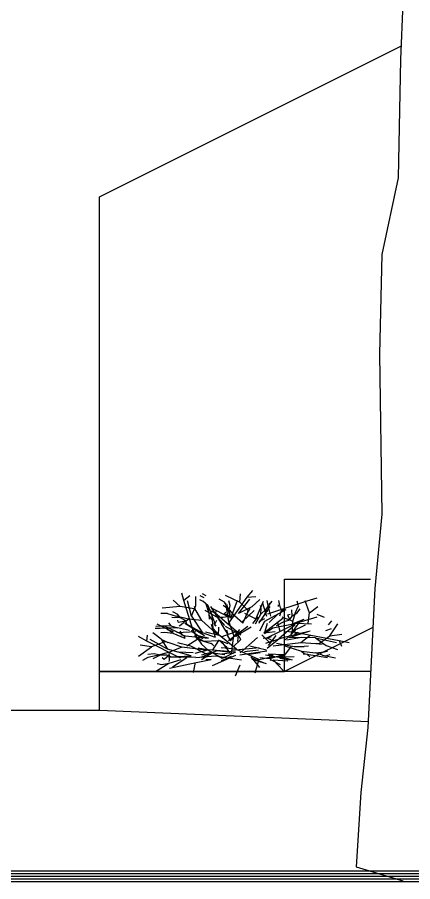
# Model space of a CAD drawing. Header units: millimetres. Extents: x 462666 to 1244237, y 2328025 to 3795663.
# Drawn here: x 1160762 to 1161511, y 2876770 to 2878408 of the extents above; entities that cross this region are included whole.
import ezdxf

# ---------------------------------------------------------------- set-up
doc = ezdxf.new("R2010")
doc.units = ezdxf.units.MM
for name, color, linetype in [('A_Plants', 114, 'Continuous'), ('arbre', 250, 'Continuous'), ('MUR-POH', 64, 'Continuous'), ('MUR_REZ', 3, 'Continuous'), ('PLO_LIN', 6, 'Continuous')]:
    doc.layers.add(name, color=color, linetype=linetype)

# ---------------------------------------------------------------- blocks, each defined once
blk = doc.blocks.new('arbre3')
at = {"layer": 'arbre', "color": 252}
blk.add_lwpolyline([(255.4622, 21.8068), (255.6473, 21.4703), (255.866, 21.1003), (256.0007, 20.8984), (256.1858, 20.562), (256.3204, 20.1582), (256.4214, 19.8723), (256.4719, 19.6536), (256.4719, 19.4013), (256.5055, 18.2742), (256.4719, 17.4499), (256.4551, 16.592), (256.3372, 16.0369), (256.3204, 15.3135), (256.3372, 14.1528), (256.2868, 13.6145), (256.2363, 12.6052), (256.1858, 12.1342), (256.1521, 11.5959), (256.4887, 11.495)], dxfattribs=at)
blk = doc.blocks.new('krik5')
at = {"layer": 'A_Plants', "color": 9}
for p, q in [((897153.5, 2750389.6), (897148.3, 2750408.5)), ((897153.5, 2750389.6), (897142.4, 2750393.4)), ((897172.3, 2750313.6), (897153.5, 2750389.6)), ((897163.5, 2750372.9), (897164.7, 2750395.2)), ((897163.5, 2750372.9), (897184.7, 2750389.3)), ((897127.3, 2750356.8), (897121.1, 2750380.6)), ((897125.7, 2750362.2), (897127.8, 2750371.4)), ((897145.2, 2750364.8), (897136.5, 2750385.4)), ((897160.8, 2750345), (897149.6, 2750384.7)), ((897150.4, 2750352.2), (897163.5, 2750372.9)), ((897174, 2750365.4), (897177, 2750376.9)), ((897184, 2750371.2), (897191.6, 2750378.2)), ((897130.9, 2750326.8), (897122.5, 2750366)), ((897127.3, 2750356.8), (897132.4, 2750343.6)), ((897132.4, 2750343.6), (897133.5, 2750360.5)), ((897133.5, 2750360.5), (897135.3, 2750367.2)), ((897160.8, 2750345), (897145.2, 2750364.8)), ((897150.6, 2750345.6), (897148, 2750357.4)), ((897205.9, 2750350.8), (897199.1, 2750363.8)), ((897137.2, 2750317.6), (897132.4, 2750343.6)), ((897150.4, 2750345.5), (897150.2, 2750352.2)), ((897153.7, 2750317), (897150.4, 2750345.5)), ((897160.8, 2750345), (897165, 2750295.5)), ((897191.3, 2750309.7), (897188.3, 2750339.3)), ((897191.3, 2750309.7), (897200.7, 2750350.6)), ((897208.8, 2750336.8), (897219.8, 2750353)), ((897231.8, 2750333.9), (897236.3, 2750353.2)), ((897130.9, 2750326.8), (897125.8, 2750332.7)), ((897132.8, 2750322), (897130.9, 2750326.8)), ((897132.2, 2750319.9), (897131.3, 2750328.8)), ((897137.2, 2750317.6), (897132.8, 2750322)), ((897145.9, 2750330.9), (897146.2, 2750323.2)), ((897147.4, 2750304.1), (897146.2, 2750323.2)), ((897153.7, 2750317), (897166.9, 2750335.3)), ((897165, 2750295.5), (897173.6, 2750332.3)), ((897166.1, 2750286.2), (897175, 2750336.2)), ((897176.3, 2750302.7), (897186.6, 2750327.8)), ((897195.9, 2750322.6), (897176.8, 2750277.7)), ((897189.6, 2750333), (897208.8, 2750336.8)), ((897189.9, 2750301.3), (897197.9, 2750325.8)), ((897208.8, 2750336.8), (897232.3, 2750330.1)), ((897211.8, 2750257.8), (897231.8, 2750333.9)), ((897149.4, 2750286.5), (897137.2, 2750317.6)), ((897150.9, 2750264.6), (897153.7, 2750317)), ((897160.4, 2750290.9), (897163.8, 2750318.6)), ((897160.9, 2750287.5), (897177.1, 2750308.5)), ((897187.1, 2750307.8), (897164.2, 2750276.7)), ((897170.4, 2750306.2), (897173.7, 2750312.4)), ((897193.1, 2750317.2), (897171.2, 2750299)), ((897172.3, 2750313.6), (897176.4, 2750289.6)), ((897175.6, 2750300.4), (897174.4, 2750305.9)), ((897189.9, 2750301.3), (897188.5, 2750308.7)), ((897194.4, 2750304.6), (897211.5, 2750310.5)), ((897205.5, 2750303.8), (897210.4, 2750313.3)), ((897210.4, 2750313.3), (897218, 2750319.4)), ((897211.5, 2750310.5), (897223.6, 2750316.7)), ((897223.6, 2750316.7), (897232.6, 2750315.1)), ((897124.6, 2750262.9), (897120.6, 2750290.3)), ((897121.4, 2750299.2), (897129.6, 2750275)), ((897126.5, 2750275.5), (897122.5, 2750293.6)), ((897127.8, 2750302.9), (897128.4, 2750275.3)), ((897148.4, 2750298.4), (897131.9, 2750284.4)), ((897155.7, 2750270.7), (897147.4, 2750304.1)), ((897176.3, 2750302.7), (897194.4, 2750304.6)), ((897185.1, 2750266.1), (897189.9, 2750301.3)), ((897188.7, 2750273.3), (897196.3, 2750289.2)), ((897194.4, 2750304.6), (897197.6, 2750299.3)), ((897195.3, 2750288), (897197.8, 2750296.8)), ((897207.4, 2750294.9), (897197.6, 2750299.3)), ((897197.6, 2750299.3), (897202.8, 2750286.8)), ((897205.5, 2750303.8), (897197.8, 2750296.8)), ((897217.3, 2750292.7), (897198.1, 2750250.6)), ((897205.5, 2750303.8), (897217, 2750303.6)), ((897208.1, 2750300.3), (897207.4, 2750294.9)), ((897215.9, 2750283.8), (897219.7, 2750291.2)), ((897124.6, 2750262.9), (897103.2, 2750280.7)), ((897113.9, 2750276.2), (897124.6, 2750258.2)), ((897125.7, 2750284.3), (897134.1, 2750248.6)), ((897127.4, 2750256.7), (897134, 2750285)), ((897129.6, 2750275), (897131.9, 2750284.4)), ((897132.5, 2750283), (897135.7, 2750254)), ((897146.9, 2750252.5), (897164.2, 2750276.7)), ((897156.5, 2750250.9), (897166.1, 2750286.2)), ((897176.8, 2750277.7), (897166.1, 2750252.4)), ((897176.5, 2750247.9), (897202.2, 2750285.8)), ((897176.9, 2750279.4), (897195.8, 2750275.1)), ((897195.5, 2750259.5), (897210.6, 2750277.7)), ((897202.8, 2750286.8), (897204.8, 2750284.4)), ((897215.9, 2750283.8), (897206.4, 2750279.6)), ((897222.1, 2750282.4), (897215.9, 2750283.8)), ((897222.1, 2750282.4), (897229.6, 2750281.1)), ((897224.6, 2750278.8), (897227.6, 2750279.3)), ((897229.6, 2750281.1), (897235.8, 2750280)), ((897123.6, 2750257.9), (897124.6, 2750258.2)), ((897134.3, 2750255.8), (897124.6, 2750258.2)), ((897130, 2750263.1), (897125.5, 2750233)), ((897130.3, 2750237.7), (897127.4, 2750256.7)), ((897135.5, 2750254.5), (897133.4, 2750263.6)), ((897169.9, 2750270.8), (897152.2, 2750255.1)), ((897155.6, 2750259.8), (897172.6, 2750244.2)), ((897165.8, 2750255), (897159.5, 2750265.8)), ((897166.2, 2750252.9), (897168.7, 2750262)), ((897175.4, 2750249.2), (897185.1, 2750266.1)), ((897175.4, 2750249.2), (897194.4, 2750256.3)), ((897176.5, 2750247.9), (897177.9, 2750270.1)), ((897200.1, 2750243.9), (897225.6, 2750262.9)), ((897207.4, 2750263.6), (897230.5, 2750259.3)), ((897211.7, 2750252.3), (897220.5, 2750256.6)), ((897216.1, 2750257.7), (897232.4, 2750262.7)), ((897220.2, 2750254.4), (897235.6, 2750267.5)), ((897230.5, 2750259.3), (897237.3, 2750258.1)), ((897117.2, 2750249.8), (897127.2, 2750222.8)), ((897119.6, 2750244), (897130.6, 2750222.2)), ((897137.3, 2750200.6), (897142.1, 2750251.5)), ((897143.5, 2750251.4), (897153, 2750220.3)), ((897165.8, 2750255), (897166.2, 2750252.9)), ((897166, 2750251.8), (897165.8, 2750246.1)), ((897166, 2750251.8), (897166.2, 2750252.9)), ((897198.1, 2750250.6), (897179.9, 2750239.9)), ((897194.7, 2750233.2), (897211.9, 2750244.7)), ((897195.1, 2750228.3), (897207.6, 2750239.5)), ((897195.5, 2750240.8), (897201.5, 2750243.5)), ((897197, 2750240.2), (897200.1, 2750243.9)), ((897200.1, 2750243.9), (897203.3, 2750252)), ((897201.9, 2750234.2), (897236.7, 2750251.3)), ((897207.3, 2750255.7), (897232.3, 2750249.7)), ((897220.2, 2750254.4), (897211.9, 2750244.7)), ((897211.9, 2750244.7), (897223.7, 2750246.3)), ((897223.7, 2750246.3), (897228.7, 2750245)), ((897227.1, 2750228.4), (897239.9, 2750244.3)), ((897124.6, 2750234.7), (897101.4, 2750226.6)), ((897132.4, 2750221.1), (897111.1, 2750236.2)), ((897126.8, 2750235.4), (897148.3, 2750194.7)), ((897137.7, 2750217.8), (897139.5, 2750239.3)), ((897141.5, 2750201.1), (897168.1, 2750236)), ((897144.3, 2750236.4), (897142.9, 2750209.5)), ((897147.2, 2750186.5), (897149.2, 2750237.7)), ((897188.5, 2750225), (897173, 2750194.1)), ((897219.6, 2750232.2), (897200.2, 2750209.4)), ((897202.9, 2750235.4), (897215.2, 2750214.7)), ((897227.1, 2750228.4), (897216, 2750202.7)), ((897216, 2750202.7), (897241.5, 2750225.7)), ((897216.2, 2750219.5), (897223.9, 2750225.4)), ((897245.6, 2750221.1), (897246.4, 2750237.4)), ((897245.6, 2750221.1), (897257.7, 2750232)), ((897190, 2750218.4), (897165.4, 2750180.7)), ((897196.2, 2750180.8), (897245.6, 2750221.1)), ((897197.1, 2750209.8), (897216.1, 2750219.8)), ((897197.1, 2750209.8), (897211.8, 2750194.7)), ((897216.1, 2750219.8), (897220.7, 2750221.4)), ((897237.2, 2750206.4), (897220.8, 2750221)), ((897237.2, 2750206.4), (897252.8, 2750208.8)), ((897118.2, 2750198.9), (897097.7, 2750189.2)), ((897136.7, 2750192.3), (897120, 2750146.8)), ((897138.2, 2750154.4), (897127.8, 2750203.2)), ((897142.9, 2750192.6), (897132.8, 2750166.4)), ((897175.3, 2750190.4), (897139.7, 2750183.8)), ((897142.9, 2750192.6), (897150.5, 2750142.4)), ((897148.9, 2750194.7), (897177.3, 2750163.6)), ((897148.9, 2750194.7), (897152.8, 2750165.6)), ((897153.5, 2750188.8), (897166.4, 2750204)), ((897163.2, 2750198.3), (897182, 2750201.2)), ((897165.4, 2750184.3), (897185.4, 2750203.3)), ((897166.4, 2750204), (897179.4, 2750198.1)), ((897180.8, 2750203.9), (897172.8, 2750195.6)), ((897181.3, 2750193.5), (897173.3, 2750166.6)), ((897174.9, 2750204.3), (897194.4, 2750184.4)), ((897201.3, 2750183.4), (897175.3, 2750190.4)), ((897193.2, 2750176), (897179.4, 2750198.1)), ((897240.9, 2750201.8), (897207.5, 2750186.8)), ((897211.8, 2750187.6), (897211.8, 2750194.7)), ((897211.8, 2750194.7), (897227.4, 2750183.5)), ((897251.9, 2750179.6), (897237.2, 2750206.4)), ((897135.2, 2750183.9), (897128.4, 2750164.4)), ((897163.5, 2750167.5), (897139.7, 2750183.6)), ((897142, 2750181), (897140.8, 2750166.6)), ((897144.2, 2750178.6), (897147.6, 2750157.4)), ((897168.6, 2750162), (897153.1, 2750177.1)), ((897159.8, 2750179.5), (897167, 2750163.2)), ((897175.1, 2750178.9), (897165.4, 2750184.3)), ((897179, 2750179.6), (897175.1, 2750178.9)), ((897179.8, 2750179.6), (897179, 2750179.6)), ((897179.5, 2750179.6), (897198.6, 2750169.2)), ((897179.8, 2750179.6), (897181.1, 2750180.4)), ((897186.4, 2750177.8), (897179.8, 2750179.6)), ((897194.4, 2750184.4), (897219.6, 2750158)), ((897194.9, 2750175.5), (897209.5, 2750164.3)), ((897201.3, 2750183.4), (897237.1, 2750180.1)), ((897207.5, 2750186.8), (897234.3, 2750181.3)), ((897209.3, 2750182.3), (897215.1, 2750186.9)), ((897211.8, 2750187.6), (897210, 2750173.2)), ((897217.2, 2750175.3), (897211.8, 2750187.6)), ((897212.4, 2750181.1), (897228.6, 2750153.4)), ((897215.1, 2750186.9), (897224.2, 2750185.2)), ((897217.2, 2750175.3), (897220.2, 2750178.8)), ((897224.2, 2750185.2), (897232.2, 2750187.9)), ((897224.2, 2750185.2), (897232.8, 2750174.5)), ((897227.4, 2750183.5), (897239.3, 2750177.2)), ((897232.2, 2750187.9), (897240.7, 2750185.8)), ((897239.3, 2750177.2), (897245.4, 2750167.7)), ((897132.8, 2750166.4), (897149.2, 2750141.8)), ((897142.6, 2750158.8), (897140, 2750172.2)), ((897145.3, 2750145.5), (897140.1, 2750171.4)), ((897167, 2750161.7), (897148.8, 2750148.4)), ((897167.5, 2750133.5), (897167, 2750163.2)), ((897176.5, 2750161.9), (897192.1, 2750163.9)), ((897176.5, 2750161.9), (897206.9, 2750132.6)), ((897177.3, 2750163.6), (897190.5, 2750153)), ((897185.3, 2750138.3), (897177.3, 2750163.6)), ((897194.6, 2750159), (897200.5, 2750155.6)), ((897232.7, 2750150.6), (897198.6, 2750169.2)), ((897199.5, 2750157.1), (897205.6, 2750160.5)), ((897218.7, 2750159), (897209.5, 2750164.3)), ((897209.5, 2750164.3), (897225.2, 2750139.8)), ((897210, 2750173.2), (897210.5, 2750169.5)), ((897218.7, 2750159), (897224.9, 2750161.1)), ((897218.7, 2750159), (897222.8, 2750152.1)), ((897127.9, 2750117), (897131.8, 2750145.8)), ((897131.9, 2750145.3), (897131.8, 2750135.6)), ((897145.6, 2750151), (897132.6, 2750127.6)), ((897147.6, 2750157.4), (897137.1, 2750126.4)), ((897137.6, 2750116.6), (897138.2, 2750154.4)), ((897145.3, 2750145.5), (897141.3, 2750128)), ((897150.5, 2750142.4), (897145.2, 2750115.5)), ((897149.2, 2750141.8), (897159, 2750091.4)), ((897149.2, 2750141.8), (897161.9, 2750129)), ((897155.7, 2750122.2), (897150.5, 2750142.4)), ((897157.7, 2750152.5), (897161, 2750149.4)), ((897161.6, 2750148.7), (897161, 2750149.4)), ((897171.2, 2750123.5), (897161.3, 2750149)), ((897161.6, 2750148.7), (897163, 2750148.1)), ((897172.9, 2750142.8), (897180.1, 2750117.3)), ((897180, 2750099.3), (897172.9, 2750142.8)), ((897173.5, 2750156.2), (897198, 2750150.1)), ((897173.5, 2750156.2), (897183.8, 2750132.6)), ((897190.5, 2750153), (897215.6, 2750152.8)), ((897195.5, 2750157.1), (897199.5, 2750157.1)), ((897199.5, 2750157.1), (897227.5, 2750148.3)), ((897207.8, 2750151.6), (897216.4, 2750147.1)), ((897208.8, 2750146.9), (897219.5, 2750146.8)), ((897215.6, 2750152.8), (897233.8, 2750146)), ((897219.5, 2750146.8), (897237.1, 2750142.8)), ((897227.9, 2750144.2), (897222.8, 2750152.1)), ((897227.5, 2750148.3), (897229.9, 2750146)), ((897233.8, 2750146), (897243.5, 2750136.3)), ((897252.8, 2750143.2), (897257.1, 2750136.6)), ((897143.7, 2750136.2), (897159.5, 2750109)), ((897174.5, 2750121.4), (897161.9, 2750129)), ((897167.5, 2750133.5), (897177.3, 2750117.9)), ((897172.1, 2750132.4), (897185.7, 2750113.7)), ((897177.6, 2750135.8), (897203.4, 2750100.2)), ((897216, 2750113.4), (897183.8, 2750132.6)), ((897201.7, 2750103.8), (897183.8, 2750132.6)), ((897206.9, 2750132.6), (897225.8, 2750122.7)), ((897206.9, 2750132.6), (897211.2, 2750107.4)), ((897246.6, 2750130.7), (897243.5, 2750136.3)), ((897254.7, 2750131.7), (897250.2, 2750138.8)), ((897128.1, 2750115.3), (897109.3, 2750110.2)), ((897120.5, 2750065.6), (897127.9, 2750117)), ((897137.6, 2750116.6), (897141.1, 2750065.5)), ((897141, 2750108.5), (897156.7, 2750064.1)), ((897141.6, 2750069.8), (897141, 2750108.5)), ((897146.5, 2750112.6), (897149.9, 2750084.9)), ((897159.5, 2750109), (897165.2, 2750091.6)), ((897172.2, 2750122.5), (897160, 2750101.3)), ((897179.2, 2750117), (897173.4, 2750120.7)), ((897174.5, 2750121.4), (897191.1, 2750114.6)), ((897185.7, 2750113.7), (897189.5, 2750112.5)), ((897186.9, 2750083.8), (897187, 2750120)), ((897191.1, 2750114.6), (897246.8, 2750100.5)), ((897216, 2750113.4), (897236, 2750123.1)), ((897216, 2750113.4), (897245.8, 2750107.8)), ((897225.7, 2750122.4), (897234.3, 2750120)), ((897225.8, 2750122.7), (897230, 2750119.7)), ((897229.9, 2750119.4), (897235.7, 2750093.1)), ((897236, 2750123.1), (897252.9, 2750123.7)), ((897254.7, 2750112.3), (897246.8, 2750100.5)), ((897138.3, 2750099.8), (897121.8, 2750071.9)), ((897174.7, 2750099), (897179.9, 2750097)), ((897174.7, 2750099), (897185.4, 2750077)), ((897182.9, 2750093.4), (897179.9, 2750097)), ((897183, 2750091.3), (897180, 2750099.3)), ((897182.9, 2750093.4), (897200.2, 2750060.9)), ((897182.9, 2750093.4), (897189, 2750090.3)), ((897189.7, 2750107.9), (897195.8, 2750085.9)), ((897200.2, 2750092.4), (897198.9, 2750089.1)), ((897208, 2750101.9), (897200.2, 2750092.4)), ((897201.7, 2750103.8), (897208.2, 2750102)), ((897206.5, 2750087.4), (897208, 2750101.9)), ((897208, 2750101.9), (897211.2, 2750107.4)), ((897208.2, 2750102), (897214.3, 2750092.4)), ((897211.2, 2750107.4), (897218, 2750084.4)), ((897214.3, 2750092.4), (897221.7, 2750087.2)), ((897214.3, 2750092.4), (897216, 2750076.2)), ((897235.7, 2750093.1), (897234.9, 2750058.8)), ((897235.7, 2750093.1), (897248.7, 2750080.6)), ((897246.8, 2750100.5), (897260.9, 2750097.7)), ((897134.9, 2750088), (897129.6, 2750065.4)), ((897138.3, 2750087.9), (897174.2, 2750026)), ((897159, 2750091.4), (897151, 2750067.9)), ((897159, 2750091.4), (897168.9, 2750066.3)), ((897165.2, 2750091.6), (897167.4, 2750084.7)), ((897185.4, 2750077), (897193.5, 2750067.1)), ((897185.4, 2750077), (897188.5, 2750060.5)), ((897188.8, 2750077.8), (897193.2, 2750066.4)), ((897200.3, 2750073.5), (897195.8, 2750085.9)), ((897195.8, 2750085.9), (897196.7, 2750052.7)), ((897206.5, 2750087.4), (897210.4, 2750087.3)), ((897224.3, 2750068.6), (897218, 2750084.4)), ((897227.1, 2750077.8), (897221.7, 2750087.2)), ((897129.6, 2750065.4), (897115.3, 2750038.9)), ((897129.6, 2750065.4), (897127.4, 2750051.7)), ((897135.9, 2750066.4), (897133.4, 2750065.1)), ((897146, 2750066.6), (897135.9, 2750066.4)), ((897138.4, 2750056.7), (897146, 2750066.6)), ((897141.6, 2750069.8), (897145.6, 2750062.5)), ((897145.6, 2750062.5), (897145.9, 2750049.5)), ((897151, 2750067.9), (897145.8, 2750043.8)), ((897146, 2750066.6), (897151, 2750067.9)), ((897176.2, 2750053.3), (897156.7, 2750064.1)), ((897156.7, 2750064.1), (897176.8, 2750032.4)), ((897170.6, 2750060), (897163.1, 2750034.4)), ((897168.8, 2750066.2), (897174.1, 2750056.5)), ((897168.9, 2750066.3), (897170.8, 2750060.2)), ((897188.5, 2750060.5), (897188.4, 2750053.3)), ((897193.5, 2750067.1), (897205.1, 2750047.8)), ((897200.2, 2750060.9), (897201, 2750056.9)), ((897200.3, 2750073.5), (897200.4, 2750064.4)), ((897206, 2750069.4), (897200.3, 2750073.5)), ((897200.4, 2750064.4), (897200.7, 2750053.6)), ((897224.3, 2750068.6), (897224.6, 2750055.7)), ((897127.4, 2750051.7), (897129.9, 2750043.3)), ((897141.3, 2750053.1), (897138.4, 2750056.7)), ((897145.9, 2750049.5), (897139.9, 2750035.3)), ((897145.8, 2750043.8), (897143.4, 2750026)), ((897145.9, 2750049.5), (897149.1, 2750038.7)), ((897176.2, 2750053.3), (897189.3, 2750038.1)), ((897196.7, 2750052.7), (897197, 2750043)), ((897200.7, 2750053.6), (897200.9, 2750044.7)), ((897147, 2750008.6), (897163.1, 2750034.4)), ((897149.1, 2750038.7), (897149.1, 2750026.3)), ((897163.1, 2750034.4), (897167.4, 2750012.8)), ((897174.2, 2750026), (897185.6, 2750027.8)), ((897143.4, 2750026), (897137.9, 2750015.6)), ((897174.2, 2750026), (897183.8, 2750010.7))]:
    blk.add_line(p, q, dxfattribs=at)

msp = doc.modelspace()

# ---------------------------------------------------------------- linework, layer by layer
at = {"layer": 'MUR-POH', "color": 1}
for points in [[(1160917.7, 2877168.4), (1160917.7, 2878068.4), (1161488.3, 2878353.7)], [(1160917.7, 2877095.3), (1160917.7, 2877168.4), (1161267.7, 2877168.4), (1161267.7, 2877343.4), (1161430.9, 2877343.4)], [(1160645.4, 2877095.1), (1160917.7, 2877095.3)]]:
    msp.add_lwpolyline(points, dxfattribs=at)
at = {"layer": 'MUR-POH', "color": 252}
msp.add_lwpolyline([(1161435.2, 2877252.2), (1161267.7, 2877168.4)], dxfattribs=at)
at = {"layer": 'MUR_REZ', "flags": 128}
msp.add_lwpolyline([(1167631.4, 2876790.3), (1151180.8, 2876790.3)], dxfattribs=at)
at = {"layer": 'MUR_REZ'}
for points in [[(1167631.4, 2876785.3), (1151180.8, 2876785.3)], [(1167631.4, 2876780.3), (1151180.8, 2876780.3)], [(1167631.4, 2876775.3), (1151180.8, 2876775.3)], [(1167631.4, 2876770.3), (1151180.8, 2876770.3)]]:
    msp.add_lwpolyline(points, dxfattribs=at)
at = {"layer": 'PLO_LIN', "color": 1}
for points in [[(1161431, 2877168.4), (1160917.7, 2877168.4)], [(1160917.7, 2877095.3), (1161427.7, 2877074.1)]]:
    msp.add_lwpolyline(points, dxfattribs=at)

# ---------------------------------------------------------------- block references
at = {"layer": 'MUR-POH', "color": 252, "xscale": 261.3775937935833, "yscale": 261.3775937935833, "zscale": 261.3775937935833}
msp.add_blockref('arbre3', (1094451.3, 2873767.5), dxfattribs=at)
at = {"layer": 'PLO_LIN', "color": 6, "xscale": -1, "rotation": 273.4757134406541}
msp.add_blockref('krik5', (-1529569, 1814980.7), dxfattribs=at)

doc.saveas('drawing.dxf')
